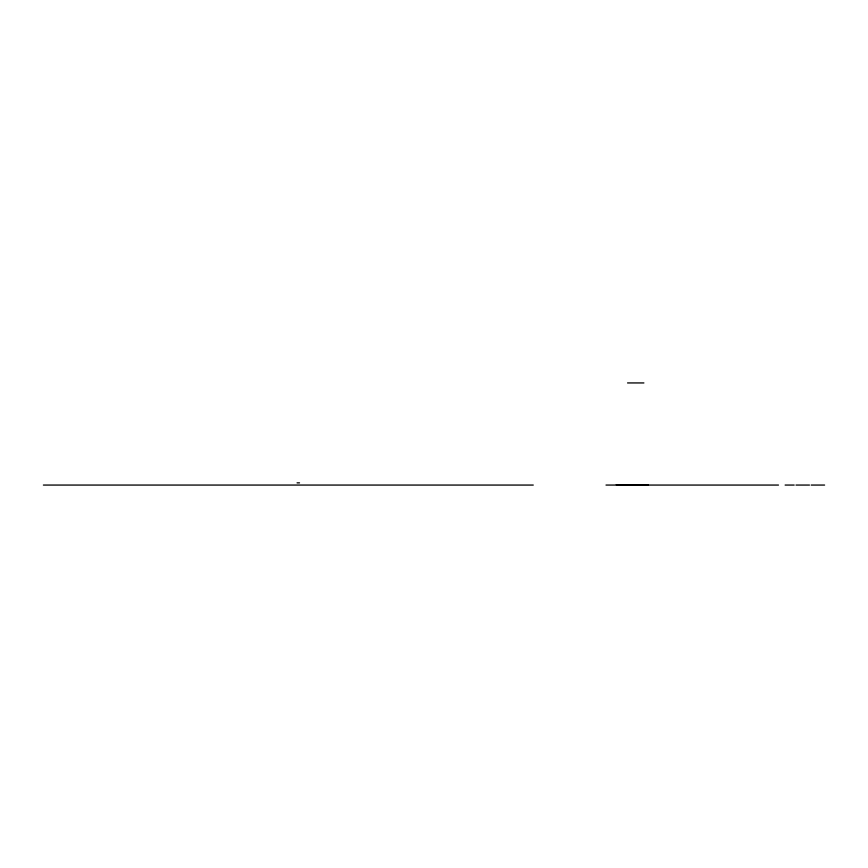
<?xml version="1.0" encoding="UTF-8"?>
<svg xmlns="http://www.w3.org/2000/svg" width="868" height="868" viewBox="0 0 868 868"><rect width="100%" height="100%" fill="white"/><g stroke="black" fill="none" stroke-linecap="round" stroke-linejoin="round"><path stroke-width="1.3" d="M627.553 382.94L643.893 382.94M297.062 482.858L299.514 482.858M616.258 484.756L648.45 484.756M43.4 485.06L533.256 485.06M606.005 485.06L778.487 485.06M785.117 485.06L794.187 485.06M795.989 485.06L809.432 485.06M811.157 485.06L824.6 485.06"/></g></svg>
